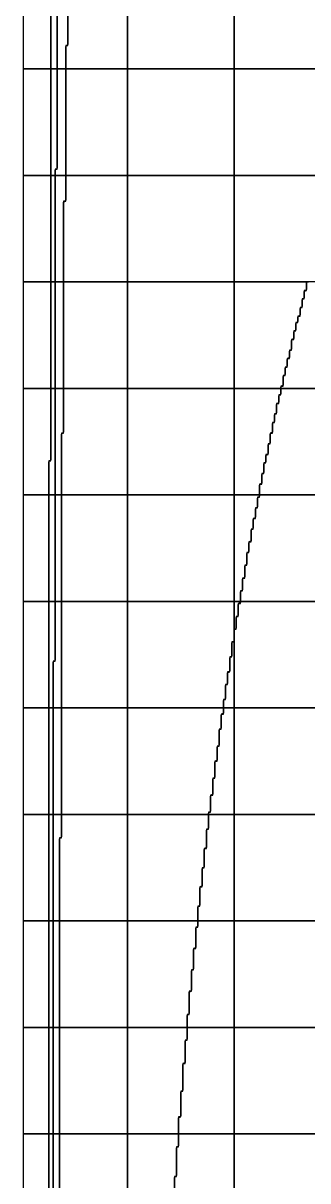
# Model space of a CAD drawing. Header units: metres. Extents: x -2.2 to 1, y -5.2 to 5.1.
# Drawn here: x -1.495 to -1.161, y 1.659 to 3.018 of the extents above; entities that cross this region are included whole.
import ezdxf

# ---------------------------------------------------------------- set-up
doc = ezdxf.new("R2010")
doc.units = ezdxf.units.M

msp = doc.modelspace()

# ---------------------------------------------------------------- linework, layer by layer
at = {"layer": '10', "color": 2}
for points in [[(-1.4954, 2.9645, 0), (-1.4629, 2.9645, 0), (-1.4629, 3.0895, 0), (-1.4954, 3.0895, 0), (-1.4954, 2.9645, 0)], [(-1.4954, 2.8395, 0), (-1.4629, 2.8395, 0), (-1.4629, 2.9645, 0), (-1.4954, 2.9645, 0), (-1.4954, 2.8395, 0)], [(-1.4954, 2.7145, 0), (-1.4629, 2.7145, 0), (-1.4629, 2.8395, 0), (-1.4954, 2.8395, 0), (-1.4954, 2.7145, 0)], [(-1.4954, 2.5895, 0), (-1.4629, 2.5895, 0), (-1.4629, 2.7145, 0), (-1.4954, 2.7145, 0), (-1.4954, 2.5895, 0)], [(-1.4954, 2.4645, 0), (-1.4654, 2.4645, 0), (-1.4654, 2.5032, 0), (-1.4642, 2.5045, 0), (-1.4629, 2.5045, 0), (-1.4629, 2.5895, 0), (-1.4954, 2.5895, 0), (-1.4954, 2.4645, 0)], [(-1.4954, 2.3395, 0), (-1.4654, 2.3395, 0), (-1.4654, 2.4645, 0), (-1.4954, 2.4645, 0), (-1.4954, 2.3395, 0)], [(-1.4954, 2.2145, 0), (-1.4654, 2.2145, 0), (-1.4654, 2.3395, 0), (-1.4954, 2.3395, 0), (-1.4954, 2.2145, 0)], [(-1.4954, 2.0895, 0), (-1.4654, 2.0895, 0), (-1.4654, 2.2145, 0), (-1.4954, 2.2145, 0), (-1.4954, 2.0895, 0)], [(-1.4954, 1.9645, 0), (-1.4654, 1.9645, 0), (-1.4654, 2.0895, 0), (-1.4954, 2.0895, 0), (-1.4954, 1.9645, 0)], [(-1.4954, 1.8395, 0), (-1.4654, 1.8395, 0), (-1.4654, 1.9645, 0), (-1.4954, 1.9645, 0), (-1.4954, 1.8395, 0)], [(-1.4954, 1.7145, 0), (-1.4654, 1.7145, 0), (-1.4654, 1.8395, 0), (-1.4954, 1.8395, 0), (-1.4954, 1.7145, 0)], [(-1.4954, 1.5895, 0), (-1.4654, 1.5895, 0), (-1.4654, 1.7145, 0), (-1.4954, 1.7145, 0), (-1.4954, 1.5895, 0)]]:
    msp.add_polyline3d(points, dxfattribs=at)
at = {"layer": '6', "color": 4}
for points in [[(-1.1229, 2.7145, 0), (-1.1629, 2.7145, 0), (-1.1629, 2.7058, 0), (-1.1642, 2.7045, 0), (-1.1654, 2.7045, 0), (-1.1654, 2.6957, 0), (-1.1667, 2.6945, 0), (-1.1679, 2.6945, 0), (-1.1679, 2.6858, 0), (-1.1692, 2.6845, 0), (-1.1704, 2.6845, 0), (-1.1704, 2.6757, 0), (-1.1717, 2.6745, 0), (-1.1729, 2.6745, 0), (-1.1729, 2.6683, 0), (-1.1742, 2.667, 0), (-1.1754, 2.667, 0), (-1.1754, 2.6582, 0), (-1.1767, 2.657, 0), (-1.1779, 2.657, 0), (-1.1779, 2.6482, 0), (-1.1792, 2.647, 0), (-1.1804, 2.647, 0), (-1.1804, 2.6357, 0), (-1.1817, 2.6345, 0), (-1.1829, 2.6345, 0), (-1.1829, 2.6258, 0), (-1.1842, 2.6245, 0), (-1.1854, 2.6245, 0), (-1.1854, 2.6157, 0), (-1.1867, 2.6145, 0), (-1.1879, 2.6145, 0), (-1.1879, 2.6058, 0), (-1.1892, 2.6045, 0), (-1.1904, 2.6045, 0), (-1.1904, 2.5932, 0), (-1.1917, 2.592, 0), (-1.1929, 2.592, 0), (-1.1929, 2.5895, 0)], [(-1.1229, 2.5895, 0), (-1.1929, 2.5895, 0), (-1.1929, 2.5833, 0), (-1.1942, 2.582, 0), (-1.1954, 2.582, 0), (-1.1954, 2.5732, 0), (-1.1967, 2.572, 0), (-1.1979, 2.572, 0), (-1.1979, 2.5608, 0), (-1.1992, 2.5595, 0), (-1.2004, 2.5595, 0), (-1.2004, 2.5507, 0), (-1.2017, 2.5495, 0), (-1.2029, 2.5495, 0), (-1.2029, 2.5383, 0), (-1.2042, 2.537, 0), (-1.2054, 2.537, 0), (-1.2054, 2.5257, 0), (-1.2067, 2.5245, 0), (-1.2079, 2.5245, 0), (-1.2079, 2.5133, 0), (-1.2092, 2.512, 0), (-1.2104, 2.512, 0), (-1.2104, 2.5032, 0), (-1.2117, 2.502, 0), (-1.2129, 2.502, 0), (-1.2129, 2.4907, 0), (-1.2142, 2.4895, 0), (-1.2154, 2.4895, 0), (-1.2154, 2.4783, 0), (-1.2167, 2.477, 0), (-1.2179, 2.477, 0), (-1.2179, 2.4645, 0)], [(-1.1929, 2.5895, 0), (-1.1229, 2.5895, 0)], [(-1.1229, 2.4645, 0), (-1.2179, 2.4645, 0), (-1.2179, 2.4632, 0), (-1.2192, 2.462, 0), (-1.2204, 2.462, 0), (-1.2204, 2.4508, 0), (-1.2217, 2.4495, 0), (-1.2229, 2.4495, 0), (-1.2229, 2.4383, 0), (-1.2242, 2.437, 0), (-1.2254, 2.437, 0), (-1.2254, 2.4257, 0), (-1.2267, 2.4245, 0), (-1.2279, 2.4245, 0), (-1.2279, 2.4108, 0), (-1.2292, 2.4095, 0), (-1.2304, 2.4095, 0), (-1.2304, 2.3982, 0), (-1.2317, 2.397, 0), (-1.2329, 2.397, 0), (-1.2329, 2.3832, 0), (-1.2342, 2.382, 0), (-1.2354, 2.382, 0), (-1.2354, 2.3683, 0), (-1.2367, 2.367, 0), (-1.2379, 2.367, 0), (-1.2379, 2.3533, 0), (-1.2392, 2.352, 0), (-1.2404, 2.352, 0), (-1.2404, 2.3395, 0)], [(-1.2179, 2.4645, 0), (-1.1229, 2.4645, 0)], [(-1.2479, 2.2145, 0), (-1.1229, 2.2145, 0), (-1.1229, 2.3395, 0), (-1.2404, 2.3395, 0), (-1.2404, 2.3382, 0), (-1.2417, 2.337, 0), (-1.2429, 2.337, 0), (-1.2429, 2.3232, 0), (-1.2442, 2.322, 0), (-1.2454, 2.322, 0), (-1.2454, 2.3083, 0), (-1.2467, 2.307, 0), (-1.2479, 2.307, 0), (-1.2479, 2.2145, 0)], [(-1.2404, 2.3395, 0), (-1.1229, 2.3395, 0)], [(-1.2604, 2.2145, 0), (-1.2479, 2.2145, 0), (-1.2479, 2.292, 0), (-1.2504, 2.292, 0), (-1.2504, 2.2757, 0), (-1.2517, 2.2745, 0), (-1.2529, 2.2745, 0), (-1.2529, 2.2582, 0), (-1.2542, 2.257, 0), (-1.2554, 2.257, 0), (-1.2554, 2.2433, 0), (-1.2567, 2.242, 0), (-1.2579, 2.242, 0), (-1.2579, 2.2258, 0), (-1.2592, 2.2245, 0), (-1.2604, 2.2245, 0), (-1.2604, 2.2145, 0)], [(-1.2779, 2.0895, 0), (-1.2479, 2.0895, 0), (-1.2479, 2.2145, 0), (-1.2604, 2.2145, 0), (-1.2604, 2.2083, 0), (-1.2617, 2.207, 0), (-1.2629, 2.207, 0), (-1.2629, 2.1907, 0), (-1.2642, 2.1895, 0), (-1.2654, 2.1895, 0), (-1.2654, 2.1707, 0), (-1.2667, 2.1695, 0), (-1.2679, 2.1695, 0), (-1.2679, 2.1532, 0), (-1.2692, 2.152, 0), (-1.2704, 2.152, 0), (-1.2704, 2.1332, 0), (-1.2717, 2.132, 0), (-1.2729, 2.132, 0), (-1.2729, 2.1132, 0), (-1.2742, 2.112, 0), (-1.2754, 2.112, 0), (-1.2754, 2.0932, 0), (-1.2767, 2.092, 0), (-1.2779, 2.092, 0), (-1.2779, 2.0895, 0)], [(-1.2479, 2.0895, 0), (-1.1229, 2.0895, 0), (-1.1229, 2.2145, 0), (-1.2479, 2.2145, 0), (-1.2479, 2.0895, 0)], [(-1.2904, 1.9645, 0), (-1.2479, 1.9645, 0), (-1.2479, 2.0895, 0), (-1.2779, 2.0895, 0), (-1.2779, 2.0732, 0), (-1.2792, 2.072, 0), (-1.2804, 2.072, 0), (-1.2804, 2.0507, 0), (-1.2817, 2.0495, 0), (-1.2829, 2.0495, 0), (-1.2829, 2.0282, 0), (-1.2842, 2.027, 0), (-1.2854, 2.027, 0), (-1.2854, 2.0057, 0), (-1.2867, 2.0045, 0), (-1.2879, 2.0045, 0), (-1.2879, 1.9832, 0), (-1.2892, 1.982, 0), (-1.2904, 1.982, 0), (-1.2904, 1.9645, 0)], [(-1.2479, 1.9645, 0), (-1.1229, 1.9645, 0), (-1.1229, 2.0895, 0), (-1.2479, 2.0895, 0), (-1.2479, 1.9645, 0)], [(-1.3029, 1.8395, 0), (-1.2479, 1.8395, 0), (-1.2479, 1.9645, 0), (-1.2904, 1.9645, 0), (-1.2904, 1.9583, 0), (-1.2917, 1.957, 0), (-1.2929, 1.957, 0), (-1.2929, 1.9332, 0), (-1.2942, 1.932, 0), (-1.2954, 1.932, 0), (-1.2954, 1.9083, 0), (-1.2967, 1.907, 0), (-1.2979, 1.907, 0), (-1.2979, 1.8833, 0), (-1.2992, 1.882, 0), (-1.3004, 1.882, 0), (-1.3004, 1.8558, 0), (-1.3017, 1.8545, 0), (-1.3029, 1.8545, 0), (-1.3029, 1.8395, 0)], [(-1.2479, 1.8395, 0), (-1.1229, 1.8395, 0), (-1.1229, 1.9645, 0), (-1.2479, 1.9645, 0), (-1.2479, 1.8395, 0)], [(-1.3129, 1.7145, 0), (-1.2479, 1.7145, 0), (-1.2479, 1.8395, 0), (-1.3029, 1.8395, 0), (-1.3029, 1.8257, 0), (-1.3042, 1.8245, 0), (-1.3054, 1.8245, 0), (-1.3054, 1.7982, 0), (-1.3067, 1.797, 0), (-1.3079, 1.797, 0), (-1.3079, 1.7657, 0), (-1.3092, 1.7645, 0), (-1.3104, 1.7645, 0), (-1.3104, 1.7357, 0), (-1.3117, 1.7345, 0), (-1.3129, 1.7345, 0), (-1.3129, 1.7145, 0)], [(-1.2479, 1.7145, 0), (-1.1229, 1.7145, 0), (-1.1229, 1.8395, 0), (-1.2479, 1.8395, 0), (-1.2479, 1.7145, 0)], [(-1.3229, 1.5895, 0), (-1.2479, 1.5895, 0), (-1.2479, 1.7145, 0), (-1.3129, 1.7145, 0), (-1.3129, 1.7007, 0), (-1.3142, 1.6995, 0), (-1.3154, 1.6995, 0), (-1.3154, 1.6658, 0), (-1.3167, 1.6645, 0), (-1.3179, 1.6645, 0), (-1.3179, 1.6307, 0), (-1.3192, 1.6295, 0), (-1.3204, 1.6295, 0), (-1.3204, 1.5933, 0), (-1.3217, 1.592, 0), (-1.3229, 1.592, 0), (-1.3229, 1.5895, 0)], [(-1.2479, 1.5895, 0), (-1.1229, 1.5895, 0), (-1.1229, 1.7145, 0), (-1.2479, 1.7145, 0), (-1.2479, 1.5895, 0)]]:
    msp.add_polyline3d(points, dxfattribs=at)
at = {"layer": '7', "color": 1}
for points in [[(-1.4454, 2.9645, 0), (-1.3729, 2.9645, 0), (-1.3729, 3.0895, 0), (-1.4429, 3.0895, 0), (-1.4429, 2.9933, 0), (-1.4442, 2.992, 0), (-1.4454, 2.992, 0), (-1.4454, 2.9645, 0)], [(-1.3729, 2.9645, 0), (-1.2479, 2.9645, 0), (-1.2479, 3.0895, 0), (-1.3729, 3.0895, 0), (-1.3729, 2.9645, 0)], [(-1.2479, 2.9645, 0), (-1.1229, 2.9645, 0), (-1.1229, 3.0895, 0), (-1.2479, 3.0895, 0), (-1.2479, 2.9645, 0)], [(-1.4454, 2.8395, 0), (-1.3729, 2.8395, 0), (-1.3729, 2.9645, 0), (-1.4454, 2.9645, 0), (-1.4454, 2.8395, 0)], [(-1.3729, 2.8395, 0), (-1.2479, 2.8395, 0), (-1.2479, 2.9645, 0), (-1.3729, 2.9645, 0), (-1.3729, 2.8395, 0)], [(-1.2479, 2.8395, 0), (-1.1254, 2.8395, 0), (-1.1254, 2.8407, 0), (-1.1242, 2.842, 0), (-1.1229, 2.842, 0), (-1.1229, 2.9645, 0), (-1.2479, 2.9645, 0), (-1.2479, 2.8395, 0)], [(-1.4479, 2.7145, 0), (-1.3729, 2.7145, 0), (-1.3729, 2.8395, 0), (-1.4454, 2.8395, 0), (-1.4454, 2.8108, 0), (-1.4467, 2.8095, 0), (-1.4479, 2.8095, 0), (-1.4479, 2.7145, 0)], [(-1.3729, 2.7145, 0), (-1.2479, 2.7145, 0), (-1.2479, 2.8395, 0), (-1.3729, 2.8395, 0), (-1.3729, 2.7145, 0)], [(-1.1254, 2.8395, 0), (-1.2479, 2.8395, 0), (-1.2479, 2.7145, 0)], [(-1.4479, 2.5895, 0), (-1.3729, 2.5895, 0), (-1.3729, 2.7145, 0), (-1.4479, 2.7145, 0), (-1.4479, 2.5895, 0)], [(-1.3729, 2.5895, 0), (-1.2479, 2.5895, 0), (-1.2479, 2.7145, 0), (-1.3729, 2.7145, 0), (-1.3729, 2.5895, 0)], [(-1.2479, 2.5895, 0), (-1.1929, 2.5895, 0), (-1.1929, 2.5907, 0), (-1.1917, 2.592, 0), (-1.1904, 2.592, 0), (-1.1904, 2.6033, 0), (-1.1892, 2.6045, 0), (-1.1879, 2.6045, 0), (-1.1879, 2.6132, 0), (-1.1867, 2.6145, 0), (-1.1854, 2.6145, 0), (-1.1854, 2.6233, 0), (-1.1842, 2.6245, 0), (-1.1829, 2.6245, 0), (-1.1829, 2.6332, 0), (-1.1817, 2.6345, 0), (-1.1804, 2.6345, 0), (-1.1804, 2.6458, 0), (-1.1792, 2.647, 0), (-1.1779, 2.647, 0), (-1.1779, 2.6557, 0), (-1.1767, 2.657, 0), (-1.1754, 2.657, 0), (-1.1754, 2.6658, 0), (-1.1742, 2.667, 0), (-1.1729, 2.667, 0), (-1.1729, 2.6732, 0), (-1.1717, 2.6745, 0), (-1.1704, 2.6745, 0), (-1.1704, 2.6833, 0), (-1.1692, 2.6845, 0), (-1.1679, 2.6845, 0), (-1.1679, 2.6932, 0), (-1.1667, 2.6945, 0), (-1.1654, 2.6945, 0), (-1.1654, 2.7033, 0), (-1.1642, 2.7045, 0), (-1.1629, 2.7045, 0), (-1.1629, 2.7145, 0), (-1.2479, 2.7145, 0), (-1.2479, 2.5895, 0)], [(-1.2479, 2.7145, 0), (-1.1604, 2.7145, 0)], [(-1.4504, 2.4645, 0), (-1.3729, 2.4645, 0), (-1.3729, 2.5895, 0), (-1.4479, 2.5895, 0), (-1.4479, 2.5383, 0), (-1.4492, 2.537, 0), (-1.4504, 2.537, 0), (-1.4504, 2.4645, 0)], [(-1.3729, 2.4645, 0), (-1.2479, 2.4645, 0), (-1.2479, 2.5895, 0), (-1.3729, 2.5895, 0), (-1.3729, 2.4645, 0)], [(-1.2479, 2.4645, 0), (-1.2179, 2.4645, 0), (-1.2179, 2.4758, 0), (-1.2167, 2.477, 0), (-1.2154, 2.477, 0), (-1.2154, 2.4882, 0), (-1.2142, 2.4895, 0), (-1.2129, 2.4895, 0), (-1.2129, 2.5008, 0), (-1.2117, 2.502, 0), (-1.2104, 2.502, 0), (-1.2104, 2.5107, 0), (-1.2092, 2.512, 0), (-1.2079, 2.512, 0), (-1.2079, 2.5232, 0), (-1.2067, 2.5245, 0), (-1.2054, 2.5245, 0), (-1.2054, 2.5358, 0), (-1.2042, 2.537, 0), (-1.2029, 2.537, 0), (-1.2029, 2.5482, 0), (-1.2017, 2.5495, 0), (-1.2004, 2.5495, 0), (-1.2004, 2.5583, 0), (-1.1992, 2.5595, 0), (-1.1979, 2.5595, 0), (-1.1979, 2.5707, 0), (-1.1967, 2.572, 0), (-1.1954, 2.572, 0), (-1.1954, 2.5808, 0), (-1.1942, 2.582, 0), (-1.1929, 2.582, 0), (-1.1929, 2.5895, 0), (-1.2479, 2.5895, 0), (-1.2479, 2.4645, 0)], [(-1.4504, 2.3395, 0), (-1.3729, 2.3395, 0), (-1.3729, 2.4645, 0), (-1.4504, 2.4645, 0), (-1.4504, 2.3395, 0)], [(-1.3729, 2.3395, 0), (-1.2479, 2.3395, 0), (-1.2479, 2.4645, 0), (-1.3729, 2.4645, 0), (-1.3729, 2.3395, 0)], [(-1.2479, 2.3395, 0), (-1.2404, 2.3395, 0), (-1.2404, 2.3508, 0), (-1.2392, 2.352, 0), (-1.2379, 2.352, 0), (-1.2379, 2.3657, 0), (-1.2367, 2.367, 0), (-1.2354, 2.367, 0), (-1.2354, 2.3807, 0), (-1.2342, 2.382, 0), (-1.2329, 2.382, 0), (-1.2329, 2.3958, 0), (-1.2317, 2.397, 0), (-1.2304, 2.397, 0), (-1.2304, 2.4082, 0), (-1.2292, 2.4095, 0), (-1.2279, 2.4095, 0), (-1.2279, 2.4232, 0), (-1.2267, 2.4245, 0), (-1.2254, 2.4245, 0), (-1.2254, 2.4358, 0), (-1.2242, 2.437, 0), (-1.2229, 2.437, 0), (-1.2229, 2.4482, 0), (-1.2217, 2.4495, 0), (-1.2204, 2.4495, 0), (-1.2204, 2.4607, 0), (-1.2192, 2.462, 0), (-1.2179, 2.462, 0), (-1.2179, 2.4645, 0), (-1.2479, 2.4645, 0), (-1.2479, 2.3395, 0)], [(-1.4504, 2.2145, 0), (-1.3729, 2.2145, 0), (-1.3729, 2.3395, 0), (-1.4504, 2.3395, 0), (-1.4504, 2.2145, 0)], [(-1.3729, 2.2145, 0), (-1.2604, 2.2145, 0), (-1.2604, 2.2233, 0), (-1.2592, 2.2245, 0), (-1.2579, 2.2245, 0), (-1.2579, 2.2407, 0), (-1.2567, 2.242, 0), (-1.2554, 2.242, 0), (-1.2554, 2.2557, 0), (-1.2542, 2.257, 0), (-1.2529, 2.257, 0), (-1.2529, 2.2732, 0), (-1.2517, 2.2745, 0), (-1.2504, 2.2745, 0), (-1.2504, 2.2908, 0), (-1.2492, 2.292, 0), (-1.2479, 2.292, 0), (-1.2479, 2.3395, 0), (-1.3729, 2.3395, 0), (-1.3729, 2.2145, 0)], [(-1.2479, 2.307, 0), (-1.2454, 2.307, 0), (-1.2454, 2.3207, 0), (-1.2442, 2.322, 0), (-1.2429, 2.322, 0), (-1.2429, 2.3357, 0), (-1.2417, 2.337, 0), (-1.2404, 2.337, 0), (-1.2404, 2.3395, 0), (-1.2479, 2.3395, 0), (-1.2479, 2.307, 0)], [(-1.4504, 2.0895, 0), (-1.3729, 2.0895, 0), (-1.3729, 2.2145, 0), (-1.4504, 2.2145, 0), (-1.4504, 2.0895, 0)], [(-1.3729, 2.0895, 0), (-1.2779, 2.0895, 0), (-1.2779, 2.0907, 0), (-1.2767, 2.092, 0), (-1.2754, 2.092, 0), (-1.2754, 2.1107, 0), (-1.2742, 2.112, 0), (-1.2729, 2.112, 0), (-1.2729, 2.1307, 0), (-1.2717, 2.132, 0), (-1.2704, 2.132, 0), (-1.2704, 2.1507, 0), (-1.2692, 2.152, 0), (-1.2679, 2.152, 0), (-1.2679, 2.1683, 0), (-1.2667, 2.1695, 0), (-1.2654, 2.1695, 0), (-1.2654, 2.1883, 0), (-1.2642, 2.1895, 0), (-1.2629, 2.1895, 0), (-1.2629, 2.2058, 0), (-1.2617, 2.207, 0), (-1.2604, 2.207, 0), (-1.2604, 2.2145, 0), (-1.3729, 2.2145, 0), (-1.3729, 2.0895, 0)], [(-1.4529, 1.9645, 0), (-1.3729, 1.9645, 0), (-1.3729, 2.0895, 0), (-1.4504, 2.0895, 0), (-1.4504, 2.0633, 0), (-1.4517, 2.062, 0), (-1.4529, 2.062, 0), (-1.4529, 1.9645, 0)], [(-1.3729, 1.9645, 0), (-1.2904, 1.9645, 0), (-1.2904, 1.9808, 0), (-1.2892, 1.982, 0), (-1.2879, 1.982, 0), (-1.2879, 2.0032, 0), (-1.2867, 2.0045, 0), (-1.2854, 2.0045, 0), (-1.2854, 2.0257, 0), (-1.2842, 2.027, 0), (-1.2829, 2.027, 0), (-1.2829, 2.0482, 0), (-1.2817, 2.0495, 0), (-1.2804, 2.0495, 0), (-1.2804, 2.0707, 0), (-1.2792, 2.072, 0), (-1.2779, 2.072, 0), (-1.2779, 2.0895, 0), (-1.3729, 2.0895, 0), (-1.3729, 1.9645, 0)], [(-1.4529, 1.8395, 0), (-1.3729, 1.8395, 0), (-1.3729, 1.9645, 0), (-1.4529, 1.9645, 0), (-1.4529, 1.8395, 0)], [(-1.3729, 1.8395, 0), (-1.3029, 1.8395, 0), (-1.3029, 1.8533, 0), (-1.3017, 1.8545, 0), (-1.3004, 1.8545, 0), (-1.3004, 1.8807, 0), (-1.2992, 1.882, 0), (-1.2979, 1.882, 0), (-1.2979, 1.9058, 0), (-1.2967, 1.907, 0), (-1.2954, 1.907, 0), (-1.2954, 1.9307, 0), (-1.2942, 1.932, 0), (-1.2929, 1.932, 0), (-1.2929, 1.9558, 0), (-1.2917, 1.957, 0), (-1.2904, 1.957, 0), (-1.2904, 1.9645, 0), (-1.3729, 1.9645, 0), (-1.3729, 1.8395, 0)], [(-1.4529, 1.7145, 0), (-1.3729, 1.7145, 0), (-1.3729, 1.8395, 0), (-1.4529, 1.8395, 0), (-1.4529, 1.7145, 0)], [(-1.3729, 1.7145, 0), (-1.3129, 1.7145, 0), (-1.3129, 1.7332, 0), (-1.3117, 1.7345, 0), (-1.3104, 1.7345, 0), (-1.3104, 1.7632, 0), (-1.3092, 1.7645, 0), (-1.3079, 1.7645, 0), (-1.3079, 1.7957, 0), (-1.3067, 1.797, 0), (-1.3054, 1.797, 0), (-1.3054, 1.8233, 0), (-1.3042, 1.8245, 0), (-1.3029, 1.8245, 0), (-1.3029, 1.8395, 0), (-1.3729, 1.8395, 0), (-1.3729, 1.7145, 0)], [(-1.4529, 1.5895, 0), (-1.4304, 1.5895, 0), (-1.4304, 1.6058, 0), (-1.4292, 1.607, 0), (-1.4279, 1.607, 0), (-1.4279, 1.6282, 0), (-1.4267, 1.6295, 0), (-1.4254, 1.6282, 0), (-1.4254, 1.612, 0), (-1.4242, 1.612, 0), (-1.4229, 1.6107, 0), (-1.4229, 1.5895, 0), (-1.3729, 1.5895, 0), (-1.3729, 1.7145, 0), (-1.4529, 1.7145, 0), (-1.4529, 1.5895, 0)], [(-1.3729, 1.5895, 0), (-1.3229, 1.5895, 0), (-1.3229, 1.5908, 0), (-1.3217, 1.592, 0), (-1.3204, 1.592, 0), (-1.3204, 1.6282, 0), (-1.3192, 1.6295, 0), (-1.3179, 1.6295, 0), (-1.3179, 1.6632, 0), (-1.3167, 1.6645, 0), (-1.3154, 1.6645, 0), (-1.3154, 1.6983, 0), (-1.3142, 1.6995, 0), (-1.3129, 1.6995, 0), (-1.3129, 1.7145, 0), (-1.3729, 1.7145, 0), (-1.3729, 1.5895, 0)]]:
    msp.add_polyline3d(points, dxfattribs=at)
at = {"layer": '8', "color": 3}
for points in [[(-1.4554, 2.9645, 0), (-1.4454, 2.9645, 0), (-1.4454, 2.9907, 0), (-1.4442, 2.992, 0), (-1.4429, 2.992, 0), (-1.4429, 3.0895, 0), (-1.4554, 3.0895, 0), (-1.4554, 2.9645, 0)], [(-1.4579, 2.8395, 0), (-1.4454, 2.8395, 0), (-1.4454, 2.9645, 0), (-1.4554, 2.9645, 0), (-1.4554, 2.8483, 0), (-1.4567, 2.847, 0), (-1.4579, 2.847, 0), (-1.4579, 2.8395, 0)], [(-1.4579, 2.7145, 0), (-1.4479, 2.7145, 0), (-1.4479, 2.8083, 0), (-1.4467, 2.8095, 0), (-1.4454, 2.8095, 0), (-1.4454, 2.8395, 0), (-1.4579, 2.8395, 0), (-1.4579, 2.7145, 0)], [(-1.4579, 2.5895, 0), (-1.4479, 2.5895, 0), (-1.4479, 2.7145, 0), (-1.4579, 2.7145, 0), (-1.4579, 2.5895, 0)], [(-1.4579, 2.4645, 0), (-1.4504, 2.4645, 0), (-1.4504, 2.5358, 0), (-1.4492, 2.537, 0), (-1.4479, 2.537, 0), (-1.4479, 2.5895, 0), (-1.4579, 2.5895, 0), (-1.4579, 2.4645, 0)], [(-1.4579, 2.3395, 0), (-1.4504, 2.3395, 0), (-1.4504, 2.4645, 0), (-1.4579, 2.4645, 0), (-1.4579, 2.3395, 0)], [(-1.4604, 2.2145, 0), (-1.4504, 2.2145, 0), (-1.4504, 2.3395, 0), (-1.4579, 2.3395, 0), (-1.4579, 2.2708, 0), (-1.4592, 2.2695, 0), (-1.4604, 2.2695, 0), (-1.4604, 2.2145, 0)], [(-1.4604, 2.0895, 0), (-1.4504, 2.0895, 0), (-1.4504, 2.2145, 0), (-1.4604, 2.2145, 0), (-1.4604, 2.0895, 0)], [(-1.4604, 1.9645, 0), (-1.4529, 1.9645, 0), (-1.4529, 2.0608, 0), (-1.4517, 2.062, 0), (-1.4504, 2.062, 0), (-1.4504, 2.0895, 0), (-1.4604, 2.0895, 0), (-1.4604, 1.9645, 0)], [(-1.4604, 1.8395, 0), (-1.4529, 1.8395, 0), (-1.4529, 1.9645, 0), (-1.4604, 1.9645, 0), (-1.4604, 1.8395, 0)], [(-1.4604, 1.7145, 0), (-1.4529, 1.7145, 0), (-1.4529, 1.8395, 0), (-1.4604, 1.8395, 0), (-1.4604, 1.7145, 0)], [(-1.4604, 1.5895, 0), (-1.4529, 1.5895, 0), (-1.4529, 1.7145, 0), (-1.4604, 1.7145, 0), (-1.4604, 1.5895, 0)]]:
    msp.add_polyline3d(points, dxfattribs=at)
at = {"layer": '9', "color": 5}
for points in [[(-1.4629, 2.9645, 0), (-1.4554, 2.9645, 0), (-1.4554, 3.0895, 0), (-1.4629, 3.0895, 0), (-1.4629, 2.9645, 0)], [(-1.4629, 2.8395, 0), (-1.4579, 2.8395, 0), (-1.4579, 2.8457, 0), (-1.4567, 2.847, 0), (-1.4554, 2.847, 0), (-1.4554, 2.9645, 0), (-1.4629, 2.9645, 0), (-1.4629, 2.8395, 0)], [(-1.4629, 2.7145, 0), (-1.4579, 2.7145, 0), (-1.4579, 2.8395, 0), (-1.4629, 2.8395, 0), (-1.4629, 2.7145, 0)], [(-1.4629, 2.5895, 0), (-1.4579, 2.5895, 0), (-1.4579, 2.7145, 0), (-1.4629, 2.7145, 0), (-1.4629, 2.5895, 0)], [(-1.4654, 2.4645, 0), (-1.4579, 2.4645, 0), (-1.4579, 2.5895, 0), (-1.4629, 2.5895, 0), (-1.4629, 2.5057, 0), (-1.4642, 2.5045, 0), (-1.4654, 2.5045, 0), (-1.4654, 2.4645, 0)], [(-1.4654, 2.3395, 0), (-1.4579, 2.3395, 0), (-1.4579, 2.4645, 0), (-1.4654, 2.4645, 0), (-1.4654, 2.3395, 0)], [(-1.4654, 2.2145, 0), (-1.4604, 2.2145, 0), (-1.4604, 2.2683, 0), (-1.4592, 2.2695, 0), (-1.4579, 2.2695, 0), (-1.4579, 2.3395, 0), (-1.4654, 2.3395, 0), (-1.4654, 2.2145, 0)], [(-1.4654, 2.0895, 0), (-1.4604, 2.0895, 0), (-1.4604, 2.2145, 0), (-1.4654, 2.2145, 0), (-1.4654, 2.0895, 0)], [(-1.4654, 1.9645, 0), (-1.4604, 1.9645, 0), (-1.4604, 2.0895, 0), (-1.4654, 2.0895, 0), (-1.4654, 1.9645, 0)], [(-1.4654, 1.8395, 0), (-1.4604, 1.8395, 0), (-1.4604, 1.9645, 0), (-1.4654, 1.9645, 0), (-1.4654, 1.8395, 0)], [(-1.4654, 1.7145, 0), (-1.4604, 1.7145, 0), (-1.4604, 1.8395, 0), (-1.4654, 1.8395, 0), (-1.4654, 1.7145, 0)], [(-1.4654, 1.5895, 0), (-1.4604, 1.5895, 0), (-1.4604, 1.7145, 0), (-1.4654, 1.7145, 0), (-1.4654, 1.5895, 0)]]:
    msp.add_polyline3d(points, dxfattribs=at)

doc.saveas('drawing.dxf')
